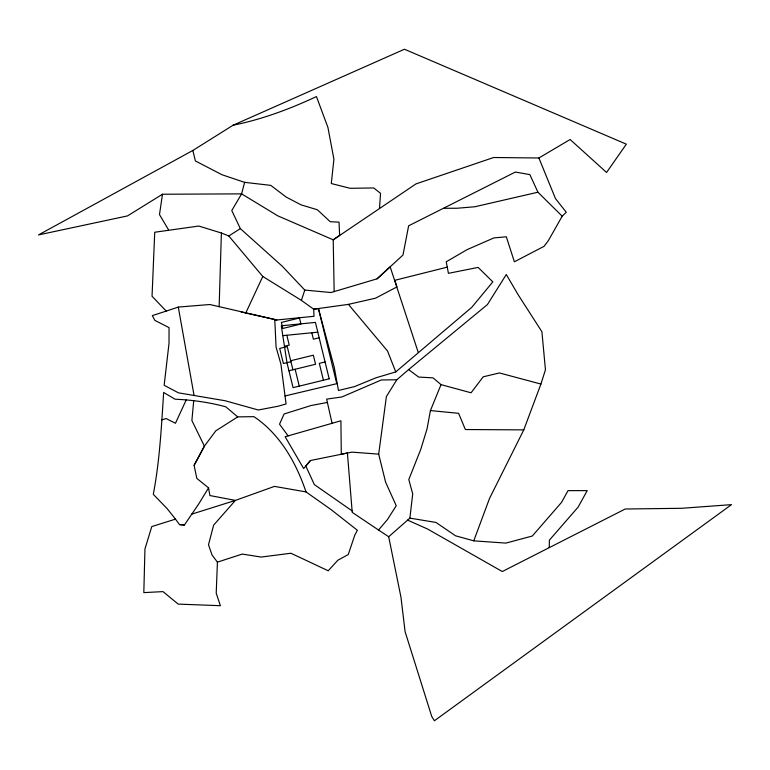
<?xml version="1.0" encoding="UTF-8"?>
<svg xmlns="http://www.w3.org/2000/svg" width="770" height="770" viewBox="0 0 770 770"><rect width="100%" height="100%" fill="white"/><g stroke="black" fill="none" stroke-linecap="round" stroke-linejoin="round"><path stroke-width="1.16" d="M549.27 547.634L549.356 540.203L578.106 507.132L587.221 490.615L568.019 490.644L561.551 502.367L532.301 536.026L505.871 543.1L473.762 540.838L455.551 535.804L435.964 522.435L409.881 518.133L388.686 536.748L400.958 597.164L405.097 631.679L431.758 716.524L434.405 720.768L731.5 504.639L681.691 508.287L625.211 509.009L502.281 571.532L427.591 529.038L407.619 520.125M219.142 306.739L221.385 233.012L198.795 226.043L154.731 232.242L152.046 296.248L166.233 311.099L178.294 307.076L209.854 304.516L274.765 319.483L276.064 347.058L280.915 364.133L286.074 403.961L278.105 406.223L258.297 410.006L225.206 400.756L178.467 392.844L164.154 385.289L169.034 343.17L169.044 327.625L154.818 320.349L152.335 315.594L166.233 311.099M217.419 562.148L216.216 593.227L220.393 605.701L178.207 604.104L162.999 591.62L143.817 592.611L144.952 548.933L151.786 526.565L175.493 519.144L179.497 524.591L184.405 525.005L198.804 503.821L208.555 487.891L196.822 478.391L194.107 465.359L204.397 446.138L215.802 430.834L237.709 416.878L253.908 416.657C279.953 434.001 296.229 462.799 306.008 491.914L331.004 509.548L357.396 530.289L354.835 535.015L348.242 554.554L337.818 560.252L328.232 570.782L290.925 553.245L261.136 557.057L242.242 554.073L217.419 562.148L212.087 555.074L208.497 544.785L213.627 525.14L235.399 500.404L274.467 486.39L306.008 491.914M237.709 416.878L225.793 406.82C209.238 402.306 192.163 399.948 175.04 399.207L163.663 392.469C161.411 426.532 159.746 460.71 153.288 494.311L167.206 508.72L175.493 519.144M379.494 208.275L380.544 193.357L373.777 187.967L350.148 188.303L331.293 183.539L333.911 159.236L327.933 127.454L316.451 96.568C289.809 109.042 261.954 119.427 233.089 125.221L192.856 150.458L38.5 234.917L127.502 215.908L162.48 194.242L241.616 193.867L277.864 215.879L333.217 239.816L415.973 183.905L493.637 157.513L538.894 157.985L570.127 139.505L606.568 172.47L626.337 144.163L404.452 49.232L233.089 125.221M193.713 400.795L191.884 420.536L204.397 446.138L194.107 465.359M409.881 518.133L412.72 493.888L408.793 479.546L420.757 449.382L427.032 428.938L430.42 410.574L441.037 384.634L433.029 377.849L418.668 377.079L408.61 369.6L396.81 379.774L386.396 396.54L378.686 454.136L385.606 482.184L396.232 505.736L387.406 519.615L378.532 530.02L352.227 512.377L347.414 453.03L310.445 460.518L303.65 468.555L285.141 436.725L340.908 420.776L341.293 454.194L352.044 452.134L378.686 454.136M162.48 194.242L159.486 214.599L168.572 229.874M334.161 291.666L333.217 239.816L339.628 235.437L339.031 222.135L330.234 221.712L317.346 209.758L301.041 204.849L286.257 197.12L270.761 185.368L244.619 182.346L241.616 193.867L231.77 210.547L240.346 228.623L282.253 266.218L304.785 290.069L330.956 292.533L377.079 278.836L402.98 255.062L408.629 225.822L515.342 172.066L529.856 174.607L537.941 192.211L562.177 216.187L548.365 240.635L544.072 246.313L514.37 261.79L506.342 236.804L493.945 237.901L467.159 249.605L446.215 261.79L448.429 273.331L478.132 267.411L492.838 281.858L471.779 307.307L395.761 371.91L375.953 377.81L354.364 386.665L338.444 390.467L334.286 367.492L318.433 308.549L313.679 309.194L301.407 300.377L262.782 276.469L228.805 235.976L221.385 233.012M473.762 540.838L489.528 498.431L523.773 429.881L540.915 384.057L545.449 369.793L541.907 331.735L518.277 294.958L506.285 274.515L487.42 304.574L408.61 369.6M301.407 300.377L304.785 290.069M186.263 399.822L175.464 423.269L166.118 418.534L161.787 419.881M241.087 311.966L245.774 313.005L262.782 276.469M310.445 460.518L305.796 466.023L314.362 484.6L352.111 510.914M562.177 216.187L566.287 212.289L555.459 198.564L538.894 157.985M377.079 278.836L390.159 266.824L418.206 352.333M228.805 235.976L240.346 228.623M191.383 514.254L235.399 500.404L209.883 495.543L208.555 487.891M447.293 267.142L394.856 280.299L396.993 286.892L375.587 298.173L348.406 304.371L313.679 309.194L314.035 316.287L274.803 320.195M284.448 346.259L289.231 345.095L286.835 335.248M319.175 337.78L313.39 339.195L311.821 332.765M290.704 360.735L313.351 355.201L315.565 364.258L288.942 370.765M290.945 361.688L283.389 363.527L279.703 348.425L287.248 346.587L292.918 369.793M325.075 361.939L319.3 363.353L323.419 380.226M285.035 395.963L336.779 383.672L318.433 308.549M537.941 192.211L474.878 206.755L457.091 208.247L443.818 208.285M327.394 402.45L311.157 405.501L284.111 413.971L279.529 424.203L288.115 435.878M282.811 335.653L317.798 332.168M396.81 379.774L381.352 379.966L341.88 396.974L326.644 399.12L332.072 423.308M523.773 429.881L465.369 429.535L458.612 413.326L430.42 410.574M179.497 524.591L184.405 525.005M245.774 313.005L276.882 319.983M540.915 384.057L499.432 372.95L483.204 376.809L471.057 392.796L441.037 384.634M244.619 182.346L222.001 174.751L195.388 160.94L192.856 150.458M378.532 530.02L388.686 536.748M348.406 304.371L387.531 351.005L395.761 371.91M295.141 369.253L299.261 386.136M178.294 307.076L194.069 395.482M299.472 318L281.348 322.428L282.821 328.463L300.945 324.035L299.472 318M329.194 378.821L293.072 387.647L287.017 362.882L281.291 325.797L315.411 322.399L329.194 378.821"/></g></svg>
